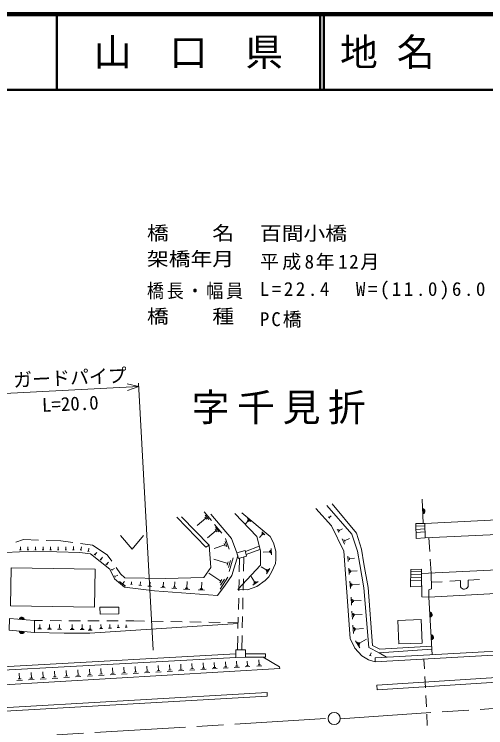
# Model space of a CAD drawing. Units: millimetres, scale not verified. Extents: x 40000 to 680000, y 20000 to 380000.
# Drawn here: x 327397 to 389611, y 285770 to 380000 of the extents above; entities that cross this region are included whole.
import ezdxf
from ezdxf.enums import TextEntityAlignment as Align

# ---------------------------------------------------------------- set-up
doc = ezdxf.new("R2010")
doc.units = ezdxf.units.MM
doc.header["$LTSCALE"] = 1000
doc.linetypes.add('CHAIN', pattern=[18.5, 12, -1.5, 3.5, -1.5])
for name, color, linetype, lineweight in [('M-BGD', 7, 'Continuous', 13), ('M-BMK', 2, 'CHAIN', 13), ('M-BMK-SRVR', 3, 'Continuous', 13), ('M-STR-HTXT', 7, 'Continuous', 13), ('M-STR-STR1', 1, 'Continuous', 13), ('M-TTL', 2, 'Continuous', 140), ('M-TTL-LINE', 7, 'Continuous', 50)]:
    doc.layers.add(name, color=color, linetype=linetype, lineweight=lineweight)
doc.layers.add('M-BMK-HTXT', color=7, linetype='Continuous')
doc.layers.add('M-TTL-TXT', color=7, linetype='Continuous')
doc.styles.add('ＭＳ ゴシック', font='')
doc.styles.get('ＭＳ ゴシック').set_extended_font_data('MS Gothic')

msp = doc.modelspace()

# ---------------------------------------------------------------- linework, layer by layer
at = {"layer": 'M-BGD'}
for p, q in [((381356, 312747), (381227, 315979)), ((352473, 314265), (353442, 313129)), ((352573, 313860), (353058, 313292)), ((352673, 313455), (351537, 312486)), ((352552, 313597), (352794, 313313)), ((358296, 313122), (357892, 312705)), ((358188, 313428), (358605, 313024)), ((358192, 313223), (358400, 313021)), ((369045, 313431), (368870, 313627)), ((368958, 313529), (369203, 313748)), ((353840, 312609), (354809, 311472)), ((353919, 311940), (354161, 311656)), ((353940, 312204), (354424, 311635)), ((370246, 311543), (370029, 311994)), ((370304, 311710), (370196, 311935)), ((370250, 311823), (370701, 312039)), ((380407, 312373), (381579, 312441)), ((380416, 311973), (381588, 312041)), ((341436, 311157), (342936, 309357)), ((342936, 309357), (344436, 311157)), ((354040, 311798), (352904, 310830)), ((360157, 311329), (359753, 310912)), ((360049, 311635), (360466, 311231)), ((360052, 311429), (360261, 311228)), ((380425, 311573), (381597, 311641)), ((327609, 310285), (328615, 310624)), ((328615, 310624), (330588, 310550)), ((331587, 310512), (333559, 310438)), ((333559, 310438), (335142, 310232)), ((336133, 310103), (337715, 309897)), ((355103, 310121), (355228, 309769)), ((355216, 310359), (355466, 309656)), ((355267, 310774), (355767, 309366)), ((370972, 310034), (370647, 310710)), ((371060, 310284), (370897, 310622)), ((370979, 310453), (371655, 310778)), ((382114, 310864), (382230, 309033)), ((328298, 309281), (328098, 309283)), ((328198, 309282), (328201, 309682)), ((329298, 309273), (329098, 309275)), ((329198, 309274), (329201, 309674)), ((330298, 309269), (330098, 309268)), ((330198, 309268), (330197, 309668)), ((331298, 309272), (331098, 309272)), ((331198, 309272), (331197, 309672)), ((332298, 309276), (332098, 309275)), ((332198, 309276), (332196, 309676)), ((333298, 309280), (333098, 309279)), ((333198, 309279), (333196, 309679)), ((334298, 309283), (334098, 309283)), ((334198, 309283), (334196, 309683)), ((335298, 309287), (335098, 309286)), ((335198, 309287), (335196, 309687)), ((336293, 309242), (336097, 309279)), ((336195, 309260), (336269, 309653)), ((337276, 309058), (337080, 309095)), ((337178, 309076), (337252, 309469)), ((337715, 309897), (339661, 308597)), ((355165, 309945), (353758, 309446)), ((357896, 309030), (359718, 309735)), ((358001, 308631), (359820, 309327)), ((361092, 309125), (361103, 308911)), ((361193, 309238), (361216, 308810)), ((361289, 309457), (361334, 308602)), ((338112, 308564), (337959, 308693)), ((338036, 308628), (338294, 308934)), ((338801, 307984), (339059, 308290)), ((339661, 308597), (340257, 307756)), ((356299, 308227), (355734, 306406)), ((357091, 306367), (357133, 308178)), ((357695, 308326), (357652, 306443)), ((361098, 309018), (360242, 308972)), ((371478, 307742), (371425, 308422)), ((371634, 307925), (371608, 308265)), ((371621, 308095), (372301, 308148)), ((338878, 307920), (338725, 308049)), ((339643, 307276), (339490, 307405)), ((339566, 307340), (339824, 307646)), ((355561, 307458), (353739, 308023)), ((355631, 307685), (355490, 307230)), ((355930, 307842), (355647, 306932)), ((382293, 308035), (382409, 306203)), ((340302, 306551), (340217, 306731)), ((340259, 306641), (340621, 306812)), ((340836, 306940), (341433, 306099)), ((360718, 306574), (359999, 307040)), ((360776, 306664), (360659, 306484)), ((361130, 306817), (360665, 306098)), ((360924, 306696), (360691, 306336)), ((371612, 306003), (371546, 306857)), ((371703, 306225), (371669, 306652)), ((371801, 306340), (371784, 306553)), ((371793, 306447), (372647, 306513)), ((381120, 306466), (379703, 306397)), ((340730, 305647), (340644, 305827)), ((340687, 305737), (341048, 305908)), ((341433, 306099), (342004, 305546)), ((354674, 305129), (353078, 306173)), ((354804, 305328), (354543, 304929)), ((355595, 305666), (354551, 304070)), ((355135, 305397), (354612, 304599)), ((357034, 303868), (357068, 305367)), ((357630, 305443), (357596, 303944)), ((359118, 305026), (358667, 305754)), ((381131, 305666), (379691, 305596)), ((381125, 306066), (379697, 305997)), ((387284, 305256), (388789, 305344)), ((342070, 304460), (341304, 305103)), ((341687, 304781), (341944, 305088)), ((342975, 304704), (342719, 304735)), ((342847, 304719), (342885, 305039)), ((344174, 304562), (343819, 304604)), ((343996, 304583), (344049, 305027)), ((345486, 304406), (345022, 304461)), ((345384, 304536), (345152, 304563)), ((345268, 304550), (345323, 305013)), ((347185, 304406), (346897, 304427)), ((347041, 304416), (347083, 304992)), ((348530, 304337), (348580, 305026)), ((350150, 304252), (350210, 305071)), ((352087, 304171), (352147, 304991)), ((359595, 305070), (358867, 304618)), ((359357, 305048), (358993, 304822)), ((359209, 305082), (359027, 304969)), ((371756, 304151), (371679, 305139)), ((371860, 304408), (371822, 304902)), ((371974, 304541), (371955, 304788)), ((371964, 304664), (372952, 304741)), ((381136, 305265), (379684, 305195)), ((382445, 304974), (383864, 305057)), ((384862, 305115), (386281, 305198)), ((386295, 304379), (386281, 305198)), ((387277, 304421), (387284, 305256)), ((347319, 304251), (346742, 304293)), ((348863, 304139), (348173, 304189)), ((348703, 304324), (348358, 304349)), ((350545, 304017), (349725, 304076)), ((350347, 304134), (349938, 304164)), ((350252, 304244), (350048, 304259)), ((352482, 303937), (351663, 303996)), ((352285, 304054), (351875, 304084)), ((352190, 304164), (351985, 304179)), ((356915, 304009), (358156, 303961)), ((382110, 303032), (401879, 304122)), ((356976, 301368), (357011, 302868)), ((357574, 302944), (357540, 301444)), ((371908, 301978), (371837, 303019)), ((372020, 302247), (371985, 302767)), ((372141, 302386), (372124, 302646)), ((372133, 302516), (373173, 302587)), ((382553, 295404), (382110, 303032)), ((372035, 300114), (371963, 301172)), ((372149, 300388), (372113, 300916)), ((372272, 300529), (372254, 300793)), ((372263, 300661), (373320, 300733)), ((330048, 299925), (331117, 299920)), ((332117, 299916), (333617, 299910)), ((334617, 299905), (336117, 299899)), ((337117, 299895), (338617, 299888)), ((339617, 299884), (341117, 299878)), ((342117, 299873), (343186, 299869)), ((343186, 299869), (344562, 299846)), ((345562, 299829), (347061, 299804)), ((348061, 299788), (349561, 299763)), ((350561, 299746), (352061, 299721)), ((353061, 299705), (354560, 299680)), ((355560, 299663), (356936, 299640)), ((356918, 298869), (356953, 300369)), ((357518, 300444), (357484, 298945)), ((330989, 298821), (330513, 298832)), ((330873, 298943), (330635, 298949)), ((330754, 298946), (330765, 299422)), ((332294, 298792), (331799, 298803)), ((332173, 298918), (331925, 298924)), ((332049, 298921), (332061, 299416)), ((333619, 298761), (333104, 298773)), ((333493, 298893), (333235, 298899)), ((333364, 298896), (333376, 299411)), ((335288, 298753), (334767, 298753)), ((335158, 298883), (334897, 298883)), ((335027, 298883), (335027, 299404)), ((336602, 298753), (336086, 298753)), ((336473, 298882), (336215, 298882)), ((336344, 298882), (336344, 299398)), ((337554, 298782), (337296, 298782)), ((337425, 298782), (337425, 299298)), ((339073, 298864), (338642, 298836)), ((338958, 298964), (338742, 298950)), ((338850, 298957), (338822, 299389)), ((340206, 298937), (339839, 298913)), ((340022, 298925), (339993, 299384)), ((341279, 299007), (340973, 298987)), ((341126, 298997), (341101, 299379)), ((342296, 299073), (342048, 299057)), ((342172, 299065), (342152, 299374)), ((372163, 298234), (372090, 299308)), ((372279, 298511), (372242, 299048)), ((372404, 298655), (372386, 298923)), ((372395, 298789), (373469, 298862)), ((337683, 298653), (337167, 298653)), ((356853, 296059), (356895, 297869)), ((357462, 297945), (357419, 296062)), ((372986, 296317), (372430, 297239)), ((372962, 296617), (372684, 297078)), ((373008, 296802), (372869, 297033)), ((372938, 296917), (373860, 297474)), ((375631, 296156), (382486, 296557)), ((374481, 295247), (374210, 295371)), ((374345, 295309), (374500, 295648)), ((346416, 293301), (346374, 294000)), ((347909, 293388), (347868, 294082)), ((349396, 293474), (349356, 294164)), ((350879, 293561), (350839, 294245)), ((352357, 293647), (352317, 294326)), ((353829, 293733), (353789, 294407)), ((355297, 293819), (355257, 294487)), ((356758, 293904), (356718, 294566)), ((358159, 293971), (358123, 294573)), ((359896, 294089), (359565, 294070)), ((359731, 294080), (359692, 294742)), ((303320, 290072), (362440, 293573)), ((329649, 292322), (329604, 293079)), ((331200, 292413), (331155, 293165)), ((332745, 292503), (332701, 293249)), ((334285, 292593), (334241, 293334)), ((335820, 292682), (335776, 293418)), ((337349, 292771), (337306, 293502)), ((338873, 292860), (338830, 293586)), ((340392, 292949), (340350, 293669)), ((341906, 293037), (341863, 293752)), ((343592, 293136), (343237, 293115)), ((343414, 293125), (343372, 293835)), ((345280, 293058), (344576, 293016)), ((345094, 293224), (344741, 293203)), ((344918, 293213), (344876, 293918)), ((346776, 293146), (346076, 293105)), ((346591, 293311), (346241, 293290)), ((348266, 293235), (347572, 293193)), ((348082, 293398), (347735, 293377)), ((349751, 293323), (349062, 293282)), ((349569, 293485), (349224, 293464)), ((351231, 293410), (350547, 293370)), ((351050, 293571), (350708, 293551)), ((352706, 293498), (352027, 293457)), ((352526, 293657), (352187, 293637)), ((354176, 293585), (353502, 293545)), ((353998, 293743), (353661, 293723)), ((355641, 293671), (354972, 293632)), ((355464, 293829), (355129, 293809)), ((357098, 293758), (356436, 293718)), ((356923, 293913), (356592, 293894)), ((358469, 293839), (357867, 293803)), ((358309, 293980), (358008, 293962)), ((360072, 293934), (359410, 293894)), ((328284, 292243), (327902, 292220)), ((328093, 292231), (328048, 292994)), ((330039, 292155), (329282, 292110)), ((329838, 292333), (329460, 292311)), ((331587, 292247), (330835, 292202)), ((331388, 292424), (331012, 292402)), ((333129, 292338), (332383, 292294)), ((332932, 292514), (332558, 292492)), ((334667, 292429), (333925, 292385)), ((334470, 292604), (334100, 292582)), ((336199, 292520), (335463, 292476)), ((336004, 292693), (335636, 292671)), ((337725, 292610), (336995, 292567)), ((337532, 292782), (337166, 292761)), ((339247, 292701), (338521, 292658)), ((339055, 292871), (338692, 292850)), ((340763, 292790), (340043, 292748)), ((340572, 292960), (340212, 292938)), ((342274, 292880), (341559, 292837)), ((342085, 293048), (341727, 293027)), ((343780, 292969), (343070, 292927)), ((328486, 292063), (327723, 292018))]:
    msp.add_line(p, q, dxfattribs=at)
for points in [[(367210, 314735), (369260, 312440), (370872, 309088), (371292, 303669), (371708, 297553), (372324, 296283), (373271, 295251), (374138, 294743), (375003, 294458)], [(375566, 295658), (374167, 296383), (373543, 304241), (373012, 307327), (372707, 309105), (371961, 311317), (368662, 315141)], [(375631, 296156), (374682, 296644), (374077, 304308), (373539, 307437), (373230, 309340), (372543, 311467), (369333, 315348)], [(353349, 313955), (356060, 310774), (356783, 308891), (356896, 308464), (356092, 305873), (355245, 304603), (354229, 303248), (345911, 303852), (341954, 304322)], [(356515, 314085), (359394, 311037), (359871, 309120), (359901, 307225), (356915, 304009)], [(357423, 314172), (361172, 311037), (361595, 310191), (361934, 309090), (361934, 307989), (361849, 307481), (361341, 306296), (361003, 305703), (360495, 305195), (359394, 304433), (358156, 303961)], [(349471, 313637), (353133, 309880), (353354, 306940), (352425, 305630), (347320, 305489), (342004, 305546)], [(348842, 313590), (352658, 309624), (353133, 309880)], [(401609, 312188), (401537, 313768), (381573, 312751), (381615, 310841), (401632, 311769)], [(326205, 308921), (329961, 309087), (336035, 308929), (337465, 308751), (340024, 306718), (340632, 305431), (341954, 304322)], [(401193, 307096), (381130, 306143), (381161, 303065), (382110, 303032), (382110, 303995), (382470, 304123), (382409, 306203)], [(330076, 298342), (333994, 298253), (337381, 298253), (356933, 299522)], [(382511, 296130), (375566, 295658), (376517, 295071)], [(299680, 291919), (299651, 292357), (356648, 295512)], [(303224, 292132), (356650, 295065), (357927, 295071), (360241, 295089)], [(360241, 295089), (360533, 295080), (360540, 295529), (357925, 295550)], [(362440, 293573), (362418, 293829), (360241, 295089)], [(287711, 285770), (360770, 289927), (360759, 290429), (287725, 286212)]]:
    msp.add_lwpolyline(points, dxfattribs=at)
for points in [[(380442, 310773), (381615, 310841), (381573, 312751), (380400, 312726)], [(356783, 308891), (357857, 309175), (358057, 308422), (356982, 308138)], [(326980, 306910), (338081, 306718), (337994, 301685), (326893, 301878)], [(381147, 304465), (379672, 304394), (379707, 306678), (381116, 306699)], [(338705, 301673), (341186, 301692), (341193, 300800), (338712, 300781)], [(326751, 300202), (326740, 298654), (330076, 298342), (330048, 299925)], [(378138, 296832), (381223, 296949), (381105, 300055), (378020, 299937)], [(356650, 295065), (357927, 295071), (357923, 296064), (356645, 296058)], [(375243, 291378), (415091, 293929), (415129, 293335), (375281, 290784)]]:
    msp.add_lwpolyline(points, close=True, dxfattribs=at)
for centre, radius, start, end in [((381237, 314361), 354, 281.08642, 83.4916), ((381237, 314361), 283, 283.31046, 81.26756), ((381237, 314361), 212, 287.05678, 77.52123), ((381237, 314361), 142, 294.76851, 69.8095), ((381237, 314361), 100, 305.08617, 59.49184), ((386777, 304599), 530, 204.59252, 340.38659), ((382190, 300712), 354, 282.12409, 84.52927), ((382190, 300712), 283, 284.34813, 82.30523), ((382190, 300712), 212, 288.09446, 78.55891), ((382190, 300712), 142, 295.80619, 70.84718), ((382190, 300712), 100, 306.12385, 60.52951), ((328395, 300010), 354, 3.99284, 166.39801), ((328395, 300010), 283, 6.21687, 164.17398), ((328395, 300010), 212, 9.9632, 160.42765), ((328395, 300010), 142, 17.67493, 152.71592), ((328395, 300010), 100, 27.99259, 142.39826), ((328413, 298552), 354, 183.44937, 345.85455), ((328413, 298552), 283, 185.67341, 343.63051), ((328413, 298552), 212, 189.41973, 339.88418), ((328413, 298552), 142, 197.13146, 332.17245), ((328413, 298552), 100, 207.44913, 321.85479), ((382364, 297717), 354, 282.12409, 84.52927), ((382364, 297717), 283, 284.34813, 82.30523), ((382364, 297717), 212, 288.09446, 78.55891), ((382364, 297717), 142, 295.80619, 70.84718), ((382364, 297717), 100, 306.12385, 60.52951)]:
    msp.add_arc(centre, radius, start, end, dxfattribs=at)
at = {"layer": 'M-BMK'}
for points in [[(370412, 286961), (413624, 289854), (468427, 293368)], [(270641, 281501), (282129, 281944), (301087, 282884), (368813, 287009)]]:
    msp.add_lwpolyline(points, dxfattribs=at)
at = {"layer": 'M-BMK-SRVR'}
msp.add_circle((369612, 286980), 800, dxfattribs=at)
at = {"layer": 'M-STR-HTXT'}
for p, q in [((324399, 329803), (343834, 330828)), ((343834, 330828), (342313, 331199)), ((343834, 330828), (342360, 330300)), ((345745, 296007), (343809, 331288))]:
    msp.add_line(p, q, dxfattribs=at)
at = {"layer": 'M-STR-STR1'}
for p, q in [((381463, 294823), (381528, 293534)), ((381578, 292535), (381654, 291037)), ((381704, 290038), (381779, 288540)), ((381830, 287541), (381905, 286043))]:
    msp.add_line(p, q, dxfattribs=at)
msp.add_lwpolyline([(375029, 294988), (405397, 296667), (405425, 296178), (375003, 294458)], close=True, dxfattribs=at)
at = {"layer": 'M-TTL'}
msp.add_line((680000, 380000), (40000, 380000), dxfattribs=at)
at = {"layer": 'M-TTL-LINE'}
for p, q in [((333000, 380000), (333000, 370000)), ((367750, 380000), (367750, 370000)), ((368250, 380000), (368250, 370000)), ((40000, 370000), (680000, 370000))]:
    msp.add_line(p, q, dxfattribs=at)

# ---------------------------------------------------------------- texts
at = {"layer": 'M-BMK-HTXT', "insert": (362799, 327879), "char_height": 3666, "attachment_point": 5, "style": 'ＭＳ ゴシック'}
msp.add_mtext('\\T1.2;字千見折', dxfattribs=at)
at = {"layer": 'M-STR-HTXT', "style": 'ＭＳ ゴシック', "width": 1.15}
for s, p in [('橋\u3000\u3000名', (344901, 349638)), ('百間小橋', (359807, 349596)), ('架橋年月', (344901, 346233)), ('橋\u3000\u3000種', (344901, 338651))]:
    msp.add_text(s, height=1833, dxfattribs=at).set_placement(p, align=Align.BOTTOM_LEFT)
at = {"layer": 'M-STR-HTXT', "style": 'ＭＳ ゴシック'}
for s, p in [('ガードパイプ', (334748, 332008)), ('L=20.0', (334784, 328563))]:
    msp.add_text(s, height=1833, rotation=2.561, dxfattribs=at).set_placement(p, align=Align.MIDDLE_CENTER)
at = {"layer": 'M-STR-HTXT', "char_height": 1833, "attachment_point": 7, "style": 'ＭＳ ゴシック'}
for s, insert in [('\\T1.18;平成8年12月', (359807, 346191)), ('\\T1.16;\\W0.9;橋長・幅員', (344901, 342359)), ('\\T1.27;L=22.4\u3000W=(11.0)6.0', (359807, 342316)), ('\\T1.21;PC橋', (359807, 338609))]:
    msp.add_mtext(s, dxfattribs=dict(at, insert=insert))
at = {"layer": 'M-TTL-TXT', "style": 'ＭＳ ゴシック'}
msp.add_text('山\u3000口\u3000県', height=3666, dxfattribs=at).set_placement((350375, 375000), align=Align.MIDDLE_CENTER)
msp.add_text('地 名', height=3666, dxfattribs=at).set_placement((370380, 375000), align=Align.MIDDLE_LEFT)

doc.saveas('drawing.dxf')
